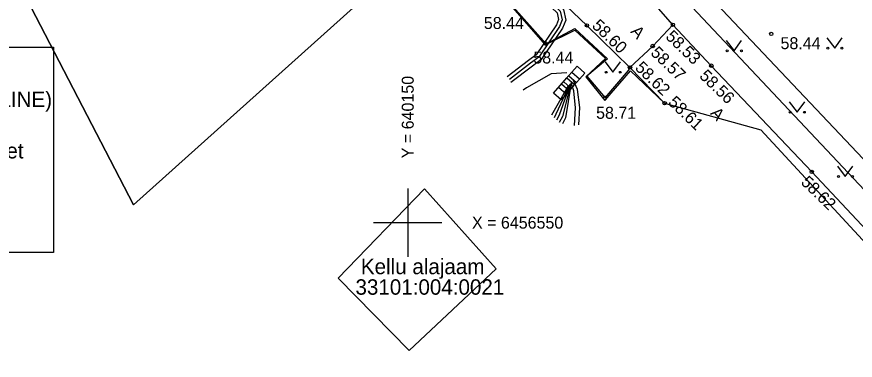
# Model space of a CAD drawing. Extents: x 639513 to 640386, y 6456184 to 6456827.
# Drawn here: x 640127.14 to 640176.17, y 6456541.96 to 6456562.03 of the extents above; entities that cross this region are included whole.
import ezdxf

# ---------------------------------------------------------------- set-up
doc = ezdxf.new("R2010")
doc.units = 0
for name, color, linetype in [('ABIJOONIS', 7, 'Continuous'), ('ELRAJATISMP', 7, 'Continuous'), ('HALJASTUS', 7, 'Continuous'), ('KORGUS-EH2000', 7, 'Continuous'), ('MOOTPIIR', 7, 'Continuous'), ('MPKAABEL', 7, 'Continuous'), ('PIIR', 7, 'Continuous'), ('SKTRASS', 7, 'Continuous'), ('TEE', 7, 'Continuous'), ('VORK', 7, 'Continuous'), ('VTRASS', 7, 'Continuous')]:
    doc.layers.add(name, color=color, linetype=linetype)

msp = doc.modelspace()

# ---------------------------------------------------------------- linework, layer by layer
at = {"layer": 'ABIJOONIS'}
msp.add_lwpolyline([(640114.793, 6456560.251), (640129.293, 6456560.251), (640129.293, 6456548.251), (640114.793, 6456548.251)], close=True, dxfattribs=at)
at = {"layer": 'ELRAJATISMP'}
for p, q in [((640159.42, 6456558.583), (640159.868, 6456558.188)), ((640159.599, 6456558.786), (640160.047, 6456558.392)), ((640158.821, 6456557.91), (640159.269, 6456557.516)), ((640159, 6456558.114), (640159.448, 6456557.719))]:
    msp.add_line(p, q, dxfattribs=at)
for points in [[(640159.115, 6456558.236), (640159.904, 6456559.133), (640160.352, 6456558.738), (640159.563, 6456557.842)], [(640158.516, 6456557.564), (640159.305, 6456558.46), (640159.753, 6456558.066), (640158.964, 6456557.169)]]:
    msp.add_lwpolyline(points, close=True, dxfattribs=at)
at = {"layer": 'HALJASTUS'}
for p, q in [((640174.503, 6456560.8), (640174.967, 6456560.193)), ((640174.967, 6456560.193), (640175.412, 6456560.8)), ((640168.617, 6456560.645), (640169.081, 6456560.038)), ((640169.081, 6456560.038), (640169.526, 6456560.645)), ((640161.539, 6456559.39), (640162.002, 6456558.784)), ((640162.002, 6456558.784), (640162.448, 6456559.39)), ((640172.304, 6456557.052), (640172.767, 6456556.445)), ((640172.767, 6456556.445), (640173.213, 6456557.052)), ((640175.123, 6456553.303), (640175.586, 6456552.696)), ((640175.586, 6456552.696), (640176.032, 6456553.303))]:
    msp.add_line(p, q, dxfattribs=at)
msp.add_lwpolyline([(640124.832, 6456566.928), (640133.138, 6456568.562), (640135.648, 6456567.23), (640136.537, 6456568.434), (640137.864, 6456568.892), (640145.705, 6456569.146), (640147.336, 6456569.582), (640149.785, 6456566.979), (640151.476, 6456567.454), (640152.583, 6456565.863), (640155.354, 6456564.907), (640156.796, 6456563.762), (640156.158, 6456562.609), (640158.089, 6456560.454), (640159.778, 6456561.351), (640161.676, 6456559.567), (640160.483, 6456558.558), (640161.543, 6456557.284), (640162.907, 6456558.887), (640162.997, 6456559.057)], dxfattribs=at)
for centre in [(640168.68, 6456560.038), (640169.509, 6456560.038), (640174.566, 6456560.193), (640175.395, 6456560.193), (640161.601, 6456558.784), (640162.43, 6456558.784), (640172.366, 6456556.445), (640173.195, 6456556.445), (640175.185, 6456552.696), (640176.014, 6456552.696)]:
    msp.add_circle(centre, 0.055, dxfattribs=at)
at = {"layer": 'KORGUS-EH2000'}
for centre in [(640160.478, 6456561.52), (640165.51, 6456561.558), (640171.26, 6456561.027), (640158.089, 6456560.454), (640164.324, 6456560.319), (640162.997, 6456559.057), (640167.752, 6456559.168), (640161.543, 6456557.284), (640165.025, 6456556.973), (640173.624, 6456552.962)]:
    msp.add_circle(centre, 0.1, dxfattribs=at)
at = {"layer": 'MOOTPIIR'}
msp.add_lwpolyline([(640124.906, 6456566.748), (640133.133, 6456568.369), (640135.764, 6456566.992), (640136.651, 6456568.323), (640137.889, 6456568.736), (640145.581, 6456569.011), (640147.279, 6456569.393), (640149.741, 6456566.824), (640151.5, 6456567.314), (640152.463, 6456565.784), (640155.414, 6456564.76), (640156.684, 6456563.781), (640156.133, 6456562.573), (640158.037, 6456560.386), (640159.773, 6456561.25), (640161.57, 6456559.591), (640160.407, 6456558.52), (640161.524, 6456557.129), (640163.023, 6456558.872), (640165.025, 6456556.973), (640170.653, 6456555.431), (640192.522, 6456531.789)], dxfattribs=at)
at = {"layer": 'MPKAABEL'}
for points in [[(640138.383, 6456639.72), (640146.24, 6456631.076), (640156.961, 6456619.249), (640167.497, 6456607.9), (640167.516, 6456607.834), (640167.497, 6456607.781), (640161.096, 6456601.822), (640150.641, 6456591.716), (640142.025, 6456583.655), (640139.647, 6456580.9), (640139.303, 6456579.975), (640150.588, 6456569.894), (640158.738, 6456562.249), (640158.824, 6456561.861), (640158.7, 6456561.549), (640157.521, 6456559.806), (640157.055, 6456559.471), (640155.824, 6456558.521)], [(640138.489, 6456639.9), (640146.388, 6456631.211), (640157.109, 6456619.384), (640167.676, 6456608.001), (640167.725, 6456607.828), (640167.67, 6456607.668), (640161.233, 6456601.677), (640150.783, 6456591.576), (640142.168, 6456583.515), (640139.785, 6456580.766), (640139.505, 6456580.022), (640150.724, 6456570.04), (640158.92, 6456562.353), (640159.033, 6456561.844), (640158.878, 6456561.455), (640157.667, 6456559.665), (640157.174, 6456559.311), (640155.944, 6456558.361)], [(640138.665, 6456640.004), (640146.536, 6456631.345), (640157.256, 6456619.519), (640167.855, 6456608.101), (640167.935, 6456607.822), (640167.842, 6456607.555), (640161.371, 6456601.532), (640150.926, 6456591.436), (640142.312, 6456583.377), (640139.955, 6456580.648), (640139.681, 6456580.099), (640150.86, 6456570.187), (640159.102, 6456562.456), (640159.242, 6456561.827), (640159.055, 6456561.36), (640157.813, 6456559.523), (640157.294, 6456559.15), (640156.033, 6456558.182)], [(640159.301, 6456558.756), (640158.387, 6456558.684), (640156.94, 6456557.866), (640156.751, 6456557.743)], [(640159.365, 6456557.951), (640158.485, 6456556.42), (640158.409, 6456556.279)], [(640159.452, 6456558.044), (640158.671, 6456556.345), (640158.555, 6456556.128)], [(640159.501, 6456558.097), (640158.858, 6456556.27), (640158.705, 6456555.984)], [(640159.534, 6456558.131), (640159.045, 6456556.195), (640158.864, 6456555.857)], [(640159.558, 6456558.157), (640159.231, 6456556.12), (640159.049, 6456555.779)], [(640159.758, 6456555.674), (640159.817, 6456556.717), (640159.72, 6456557.691), (640159.564, 6456558.163)], [(640160.001, 6456555.705), (640160.067, 6456556.736), (640159.924, 6456557.782), (640159.7, 6456558.308)]]:
    msp.add_lwpolyline(points, dxfattribs=at)
at = {"layer": 'PIIR'}
for points in [[(640126.07, 6456566.23), (640133.96, 6456551.05), (640175.72, 6456588.46), (640164.15, 6456601.61), (640170.59, 6456607.72), (640129.27, 6456652.45), (640082.43, 6456610.33)], [(640046.42, 6456546.85), (640095.93, 6456493.21), (640015.07, 6456419.96), (640032.74, 6456361.31), (640100.58, 6456288.92), (640223.99, 6456399.7), (640210.37, 6456446.85), (640225.64, 6456531.7), (640175.72, 6456588.46), (640133.96, 6456551.05), (640126.07, 6456566.23), (640082.43, 6456610.33)], [(640155.18, 6456547.3), (640150.08, 6456542.54), (640145.93, 6456546.76), (640150.98, 6456551.98)], [(640155.18, 6456547.3), (640150.98, 6456551.98), (640145.93, 6456546.76), (640150.08, 6456542.54)]]:
    msp.add_lwpolyline(points, close=True, dxfattribs=at)
at = {"layer": 'SKTRASS'}
msp.add_line((640160.186, 6456571.113), (640201.952, 6456526.949), dxfattribs=at)
at = {"layer": 'TEE'}
msp.add_line((640162.997, 6456559.057), (640165.025, 6456556.973), dxfattribs=at)
for points in [[(640153.719, 6456567.958), (640160.478, 6456561.52), (640162.997, 6456559.057), (640164.324, 6456560.319), (640165.51, 6456561.558), (640164.662, 6456562.511)], [(640206.249, 6456528.304), (640205.294, 6456527.858), (640204.274, 6456527.567), (640203.282, 6456527.43), (640202.362, 6456527.401), (640201.034, 6456527.318), (640199.677, 6456527.374), (640198.428, 6456527.684), (640197.891, 6456527.839), (640196.132, 6456529.005), (640194.855, 6456529.994), (640192.78, 6456532.193), (640186.181, 6456539.423), (640180.311, 6456545.837), (640173.624, 6456552.962), (640167.752, 6456559.168), (640165.51, 6456561.558)]]:
    msp.add_lwpolyline(points, dxfattribs=at)
at = {"layer": 'VORK'}
for p, q in [((640150, 6456552), (640150, 6456548)), ((640148, 6456550), (640152, 6456550))]:
    msp.add_line(p, q, dxfattribs=at)
at = {"layer": 'VTRASS'}
msp.add_lwpolyline([(640125.484, 6456604.604), (640155.501, 6456574.504), (640159.384, 6456570.295), (640199.06, 6456528.185)], dxfattribs=at)

# ---------------------------------------------------------------- texts
at = {"layer": 'ABIJOONIS'}
for s, p in [('RESTKAEV (KANDILINE)', (640115.293, 6456556.751)), ('KAAS    58.12 500 met', (640115.293, 6456553.751))]:
    msp.add_text(s, height=0.9, dxfattribs=at).set_placement(p)
at = {"layer": 'KORGUS-EH2000'}
for s, p in [('58.44', (640154.453, 6456561.313)), ('58.44', (640171.801, 6456560.134)), ('58.44', (640157.345, 6456559.298)), ('58.71', (640161.016, 6456556.066))]:
    msp.add_text(s, height=0.7, dxfattribs=at).set_placement(p)
for s, p in [('58.60', (640160.729, 6456561.454)), ('58.53', (640165.033, 6456560.81)), ('58.57', (640164.157, 6456559.865)), ('58.62', (640163.248, 6456558.991)), ('58.56', (640167.012, 6456558.513)), ('58.61', (640165.183, 6456556.969)), ('58.62', (640172.946, 6456552.307))]:
    msp.add_text(s, height=0.7, rotation=315.9203, dxfattribs=at).set_placement(p)
at = {"layer": 'PIIR'}
for s, p in [('Kellu alajaam', (640147.261, 6456546.99)), ('33101:004:0021', (640146.946, 6456545.79))]:
    msp.add_text(s, height=0.9, dxfattribs=at).set_placement(p)
at = {"layer": 'TEE'}
for p in [(640162.998, 6456561.137), (640167.66, 6456556.366)]:
    msp.add_text('A', height=0.7, rotation=311.9582, dxfattribs=at).set_placement(p)
at = {"layer": 'VORK'}
msp.add_text(' Y = 640150', height=0.7, rotation=90, dxfattribs=at).set_placement((640150.35, 6456553.5))
msp.add_text(' X = 6456550', height=0.7, dxfattribs=at).set_placement((640153.5, 6456549.65))

doc.saveas('drawing.dxf')
